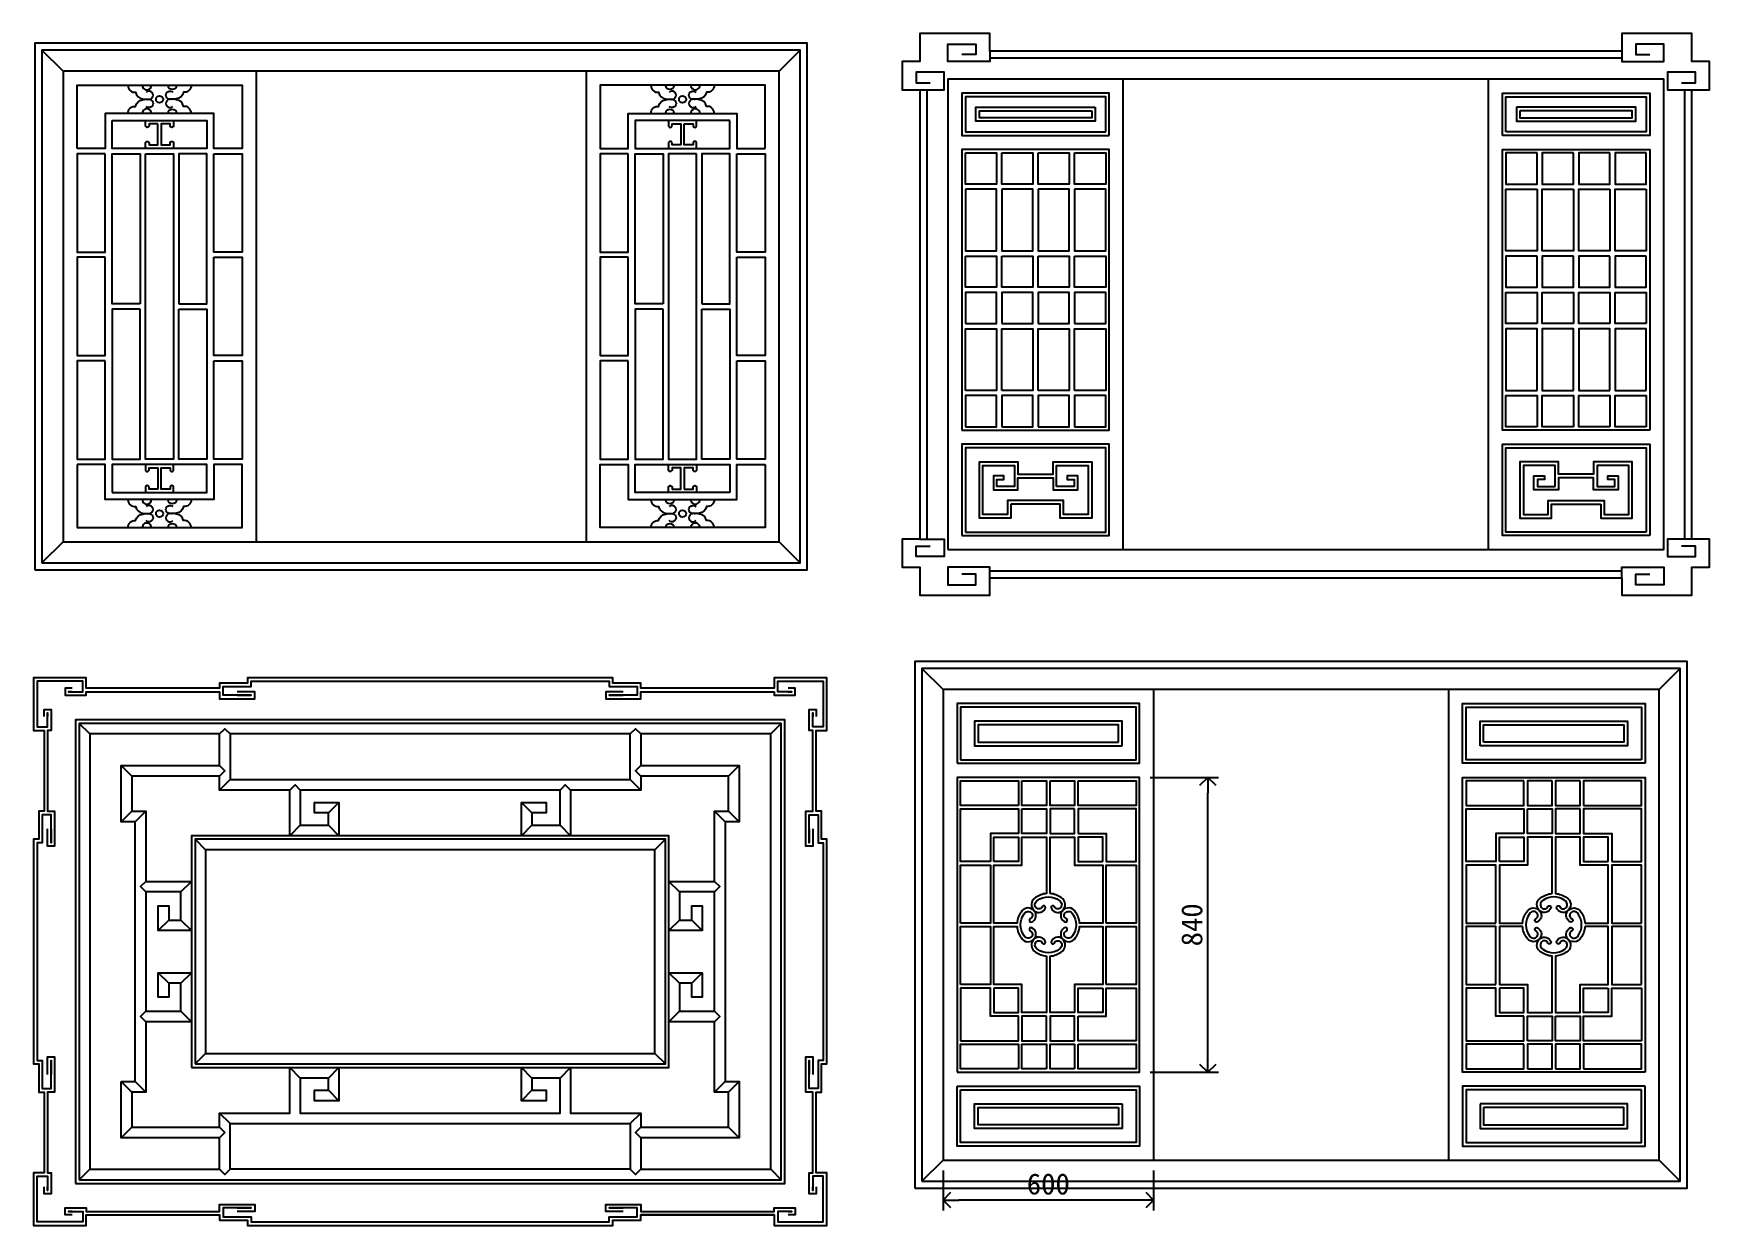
# Model space of a CAD drawing. Extents: x -66030 to 95157, y -13132 to 45879.
# Drawn here: x 787 to 5561, y 12990 to 16385 of the extents above; entities that cross this region are included whole.
import ezdxf

# ---------------------------------------------------------------- set-up
doc = ezdxf.new("R2010")
doc.units = 0
doc.header["$LTSCALE"] = 100
doc.header["$MEASUREMENT"] = 0
doc.header["$PDMODE"] = 2
doc.header["$PDSIZE"] = -3
doc.layers.get('0').update_dxf_attribs({"linetype": 'CONTINUOUS'})
doc.layers.get('Defpoints').update_dxf_attribs({"linetype": 'CONTINUOUS'})
for name, color, linetype in [('3', 11, 'CONTINUOUS'), ('4', 121, 'CONTINUOUS'), ('7', 105, 'CONTINUOUS')]:
    doc.layers.add(name, color=color, linetype=linetype)
doc.styles.add('HZ', font='simhei.ttf')
doc.dimstyles.new('TEXT', dxfattribs={"dimscale": 8, "dimtxt": 2, "dimasz": 1.5, "dimexe": 1, "dimexo": 1, "dimgap": 0.5, "dimtad": 1, "dimdec": 0, "dimzin": 0, "dimdsep": 46, "dimtxsty": 'HZ', "dimblk": 'DOT', "dimblk1": 'OPEN90', "dimblk2": 'OPEN90', "dimsah": 1, "dimcen": 0, "dimclrd": 256, "dimclre": 256, "dimclrt": 7, "dimadec": 0, "dimazin": 0, "dimtfac": 0.5, "dimtdec": 0, "dimtmove": 2, "dimatfit": 3, "dimldrblk": 'OPEN90', "dimfxl": 1, "dimtolj": 1, "dimtzin": 0, "dimarcsym": 0})

# ---------------------------------------------------------------- blocks, each defined once
blk = doc.blocks.new('窗-019')
at = {"layer": '3'}
for points in [[(200, 1550), (200, 1520), (80, 1520), (80, 1570), (160, 1570), (160, 1540), (120, 1540)], [(2000, 1530), (200, 1530)], [(2000, 1550), (2000, 1520), (2120, 1520), (2120, 1570), (2040, 1570), (2040, 1540), (2080, 1540)], [(0, 1440), (70, 1440), (70, 1490), (-10, 1490), (-10, 1460), (30, 1460)], [(2170, 1460), (2210, 1460), (2210, 1490), (2130, 1490), (2130, 1440), (2200, 1440)], [(20, 1440), (20, 160)], [(2180, 160), (2180, 1440)], [(0, 160), (70, 160), (70, 110), (-10, 110), (-10, 140), (30, 140)], [(2200, 160), (2130, 160), (2130, 110), (2210, 110), (2210, 140), (2170, 140)], [(199.83, 50), (199.83, 80), (80, 80), (80, 30), (160, 30), (160, 60), (120, 60)], [(200, 70), (2000, 70)], [(2000, 50), (2000, 80), (2120, 80), (2120, 30), (2040, 30), (2040, 60), (2080, 60)]]:
    blk.add_lwpolyline(points, dxfattribs=at)
for points in [[(530, 1320), (530, 1420), (130, 1420), (130, 1320)], [(500, 1390), (500, 1350), (160, 1350), (160, 1390)], [(1670, 1320), (1670, 1420), (2070, 1420), (2070, 1320)], [(1700, 1390), (1700, 1350), (2040, 1350), (2040, 1390)], [(490, 1380), (490, 1360), (170, 1360), (170, 1380)], [(1710, 1380), (1710, 1360), (2030, 1360), (2030, 1380)], [(130, 1260), (218.75, 1260), (218.75, 1171.25), (130, 1171.25)], [(233.75, 1260), (322.5, 1260), (322.5, 1171.25), (233.75, 1171.25)], [(337.5, 1260), (426.25, 1260), (426.25, 1171.25), (337.5, 1171.25)], [(441.25, 1260), (530, 1260), (530, 1171.25), (441.25, 1171.25)], [(1758.75, 1260), (1670, 1260), (1670, 1171.25), (1758.75, 1171.25)], [(1862.5, 1260), (1773.75, 1260), (1773.75, 1171.25), (1862.5, 1171.25)], [(1966.25, 1260), (1877.5, 1260), (1877.5, 1171.25), (1966.25, 1171.25)], [(2070, 1260), (1981.25, 1260), (1981.25, 1171.25), (2070, 1171.25)], [(130, 1156.25), (130, 981.25), (218.75, 981.25), (218.75, 1156.25)], [(233.75, 1156.25), (233.75, 981.25), (322.5, 981.25), (322.5, 1156.25)], [(337.5, 1156.25), (337.5, 981.25), (426.25, 981.25), (426.25, 1156.25)], [(441.25, 1156.25), (441.25, 981.25), (530, 981.25), (530, 1156.25)], [(1758.75, 1156.25), (1758.75, 981.25), (1670, 981.25), (1670, 1156.25)], [(1862.5, 1156.25), (1862.5, 981.25), (1773.75, 981.25), (1773.75, 1156.25)], [(1966.25, 1156.25), (1966.25, 981.25), (1877.5, 981.25), (1877.5, 1156.25)], [(2070, 1156.25), (2070, 981.25), (1981.25, 981.25), (1981.25, 1156.25)], [(130, 966.25), (218.75, 966.25), (218.75, 877.5), (130, 877.5)], [(233.75, 966.25), (322.5, 966.25), (322.5, 877.5), (233.75, 877.5)], [(337.5, 966.25), (426.25, 966.25), (426.25, 877.5), (337.5, 877.5)], [(441.25, 966.25), (530, 966.25), (530, 877.5), (441.25, 877.5)], [(1758.75, 966.25), (1670, 966.25), (1670, 877.5), (1758.75, 877.5)], [(1862.5, 966.25), (1773.75, 966.25), (1773.75, 877.5), (1862.5, 877.5)], [(1966.25, 966.25), (1877.5, 966.25), (1877.5, 877.5), (1966.25, 877.5)], [(2070, 966.25), (1981.25, 966.25), (1981.25, 877.5), (2070, 877.5)], [(130, 773.75), (218.75, 773.75), (218.75, 862.5), (130, 862.5)], [(233.75, 773.75), (322.5, 773.75), (322.5, 862.5), (233.75, 862.5)], [(337.5, 773.75), (426.25, 773.75), (426.25, 862.5), (337.5, 862.5)], [(441.25, 773.75), (530, 773.75), (530, 862.5), (441.25, 862.5)], [(1758.75, 773.75), (1670, 773.75), (1670, 862.5), (1758.75, 862.5)], [(1862.5, 773.75), (1773.75, 773.75), (1773.75, 862.5), (1862.5, 862.5)], [(1966.25, 773.75), (1877.5, 773.75), (1877.5, 862.5), (1966.25, 862.5)], [(2070, 773.75), (1981.25, 773.75), (1981.25, 862.5), (2070, 862.5)], [(130, 583.75), (130, 758.75), (218.75, 758.75), (218.75, 583.75)], [(233.75, 583.75), (233.75, 758.75), (322.5, 758.75), (322.5, 583.75)], [(337.5, 583.75), (337.5, 758.75), (426.25, 758.75), (426.25, 583.75)], [(441.25, 583.75), (441.25, 758.75), (530, 758.75), (530, 583.75)], [(1758.75, 583.75), (1758.75, 758.75), (1670, 758.75), (1670, 583.75)], [(1862.5, 583.75), (1862.5, 758.75), (1773.75, 758.75), (1773.75, 583.75)], [(1966.25, 583.75), (1966.25, 758.75), (1877.5, 758.75), (1877.5, 583.75)], [(2070, 583.75), (2070, 758.75), (1981.25, 758.75), (1981.25, 583.75)], [(130, 480), (218.75, 480), (218.75, 568.75), (130, 568.75)], [(233.75, 480), (322.5, 480), (322.5, 568.75), (233.75, 568.75)], [(337.5, 480), (426.25, 480), (426.25, 568.75), (337.5, 568.75)], [(441.25, 480), (530, 480), (530, 568.75), (441.25, 568.75)], [(1758.75, 480), (1670, 480), (1670, 568.75), (1758.75, 568.75)], [(1862.5, 480), (1773.75, 480), (1773.75, 568.75), (1862.5, 568.75)], [(1966.25, 480), (1877.5, 480), (1877.5, 568.75), (1966.25, 568.75)], [(2070, 480), (1981.25, 480), (1981.25, 568.75), (2070, 568.75)], [(130, 180), (530, 180), (530, 420), (130, 420)], [(2070, 180), (1670, 180), (1670, 420), (2070, 420)], [(260, 260), (260, 220), (170, 220), (170, 380), (280, 380), (280, 345), (380, 345), (380, 380), (490, 380), (490, 220), (400, 220), (400, 260)], [(390, 310), (390, 370), (480, 370), (480, 230), (410, 230), (410, 270), (250, 270), (250, 230), (180, 230), (180, 370), (270, 370), (270, 310), (220, 310), (220, 330), (240, 330), (240, 340), (210, 340), (210, 300), (280, 300), (280, 335), (380, 335), (380, 300), (450, 300), (450, 340), (420, 340), (420, 330), (440, 330), (440, 310)], [(1940, 260), (1940, 220), (2030, 220), (2030, 380), (1920, 380), (1920, 345), (1820, 345), (1820, 380), (1710, 380), (1710, 220), (1800, 220), (1800, 260)], [(1810, 310), (1810, 370), (1720, 370), (1720, 230), (1790, 230), (1790, 270), (1950, 270), (1950, 230), (2020, 230), (2020, 370), (1930, 370), (1930, 310), (1980, 310), (1980, 330), (1960, 330), (1960, 340), (1990, 340), (1990, 300), (1920, 300), (1920, 335), (1820, 335), (1820, 300), (1750, 300), (1750, 340), (1780, 340), (1780, 330), (1760, 330), (1760, 310)]]:
    blk.add_lwpolyline(points, close=True, dxfattribs=at)
at = {"layer": '4'}
for p, q in [((580, 130), (580, 1470)), ((1620, 130), (1620, 1470))]:
    blk.add_line(p, q, dxfattribs=at)
for points in [[(2000, 50), (2000, 0), (2200, 0), (2200, 80), (2250, 80), (2250, 160), (2200, 160), (2200, 1440), (2250, 1440), (2250, 1520), (2200, 1520), (2200, 1600), (2000, 1600), (2000, 1550), (200, 1550), (200, 1600), (0, 1600), (0, 1520), (-50, 1520), (-50, 1440), (0, 1440), (0, 160), (-50, 160), (-50, 80), (0, 80), (0, 0), (200, 0), (200, 50)], [(80, 130), (2120, 130), (2120, 1470), (80, 1470)]]:
    blk.add_lwpolyline(points, close=True, dxfattribs=at)
for points in [[(0, 1550), (0, 1550), (0, 1520)], [(0, 80), (0, 50)], [(2200, 50), (2200, 80)]]:
    blk.add_lwpolyline(points, dxfattribs=at)
at = {"layer": '7'}
for points in [[(540, 1310), (540, 1430), (120, 1430), (120, 1310)], [(1660, 1310), (1660, 1430), (2080, 1430), (2080, 1310)], [(120, 470), (540, 470), (540, 1270), (120, 1270)], [(2080, 470), (1660, 470), (1660, 1270), (2080, 1270)], [(120, 170), (540, 170), (540, 430), (120, 430)], [(2080, 170), (1660, 170), (1660, 430), (2080, 430)]]:
    blk.add_lwpolyline(points, close=True, dxfattribs=at)
blk = doc.blocks.new('窗-017')
at = {"layer": '3'}
for points in [[(20, 20), (2180, 20), (2180, 1480), (20, 1480)], [(130, 1220), (630, 1220), (630, 1370), (130, 1370)], [(2070, 1220), (1570, 1220), (1570, 1370), (2070, 1370)], [(590, 1260), (590, 1330), (170, 1330), (170, 1260)], [(580, 1270), (580, 1320), (180, 1320), (180, 1270)], [(1610, 1260), (1610, 1330), (2030, 1330), (2030, 1260)], [(1620, 1270), (1620, 1320), (2020, 1320), (2020, 1270)], [(295, 1090), (130, 1090), (130, 1160), (295, 1160)], [(305, 1160), (375, 1160), (375, 1090), (305, 1090)], [(385, 1160), (455, 1160), (455, 1090), (385, 1090)], [(465, 1160), (630, 1160), (630, 1090), (465, 1090)], [(1735, 1160), (1570, 1160), (1570, 1090), (1735, 1090)], [(1815, 1160), (1745, 1160), (1745, 1090), (1815, 1090)], [(1895, 1160), (1825, 1160), (1825, 1090), (1895, 1090)], [(1905, 1090), (2070, 1090), (2070, 1160), (1905, 1160)], [(215, 930), (130, 930), (130, 1080), (295, 1080), (295, 1010), (215, 1010)], [(305, 1080), (375, 1080), (375, 1010), (305, 1010)], [(455, 1080), (385, 1080), (385, 1010), (455, 1010)], [(465, 1010), (545, 1010), (545, 930), (630, 930), (630, 1080), (465, 1080)], [(1735, 1010), (1655, 1010), (1655, 930), (1570, 930), (1570, 1080), (1735, 1080)], [(1745, 1080), (1815, 1080), (1815, 1010), (1745, 1010)], [(1895, 1080), (1825, 1080), (1825, 1010), (1895, 1010)], [(1985, 930), (2070, 930), (2070, 1080), (1905, 1080), (1905, 1010), (1985, 1010)], [(225, 930), (225, 1000), (295, 1000), (295, 930)], [(535, 930), (535, 1000), (465, 1000), (465, 930)], [(1665, 930), (1665, 1000), (1735, 1000), (1735, 930)], [(1975, 930), (1975, 1000), (1905, 1000), (1905, 930)], [(130, 755), (130, 920), (215, 920), (215, 755)], [(545, 755), (545, 920), (630, 920), (630, 755)], [(1655, 755), (1655, 920), (1570, 920), (1570, 755)], [(2070, 755), (2070, 920), (1985, 920), (1985, 755)], [(130, 580), (130, 745), (215, 745), (215, 580)], [(545, 580), (545, 745), (630, 745), (630, 580)], [(1655, 580), (1655, 745), (1570, 745), (1570, 580)], [(2070, 580), (2070, 745), (1985, 745), (1985, 580)], [(130, 420), (295, 420), (295, 490), (215, 490), (215, 570), (130, 570)], [(225, 570), (225, 500), (295, 500), (295, 570)], [(465, 490), (545, 490), (545, 570), (630, 570), (630, 420), (465, 420)], [(535, 570), (535, 500), (465, 500), (465, 570)], [(1735, 490), (1655, 490), (1655, 570), (1570, 570), (1570, 420), (1735, 420)], [(1665, 570), (1665, 500), (1735, 500), (1735, 570)], [(1975, 570), (1975, 500), (1905, 500), (1905, 570)], [(2070, 420), (1905, 420), (1905, 490), (1985, 490), (1985, 570), (2070, 570)], [(375, 490), (305, 490), (305, 420), (375, 420)], [(455, 420), (455, 490), (385, 490), (385, 420)], [(1745, 420), (1745, 490), (1815, 490), (1815, 420)], [(1825, 490), (1895, 490), (1895, 420), (1825, 420)], [(295, 340), (130, 340), (130, 410), (295, 410)], [(375, 340), (305, 340), (305, 410), (375, 410)], [(455, 340), (385, 340), (385, 410), (455, 410)], [(465, 410), (630, 410), (630, 340), (465, 340)], [(1735, 410), (1570, 410), (1570, 340), (1735, 340)], [(1745, 340), (1815, 340), (1815, 410), (1745, 410)], [(1825, 340), (1895, 340), (1895, 410), (1825, 410)], [(1905, 340), (2070, 340), (2070, 410), (1905, 410)], [(130, 280), (630, 280), (630, 130), (130, 130)], [(590, 240), (590, 170), (170, 170), (170, 240)], [(2070, 280), (1570, 280), (1570, 130), (2070, 130)], [(1610, 240), (1610, 170), (2030, 170), (2030, 240)], [(580, 230), (580, 180), (180, 180), (180, 230)], [(1620, 230), (1620, 180), (2020, 180), (2020, 230)]]:
    blk.add_lwpolyline(points, close=True, dxfattribs=at)
for points in [[(385, 839.1), (385, 1000), (455, 1000), (455, 920), (535, 920), (535, 755), (469.1, 755, 0.135914), (457.6, 786.5), (457.6, 786.5, 0.538957), (419.3, 789.1, 0.507443), (428.5, 757.9, 0.794007), (431.9, 767.3, -0.507443), (427.2, 783, -0.551728), (449.2, 781.2, -0.32597), (449.2, 718.9, -0.551728), (427.2, 717.1, -0.507443), (431.9, 732.8, 0.794007), (428.5, 742.2, 0.506853), (419.3, 711, 0.539484), (457.6, 713.6, 0.135582), (469.1, 745), (535, 745), (535, 580), (455, 580), (455, 500), (385, 500), (385, 660.9, 0.135914), (416.5, 672.4), (416.5, 672.4, 0.538957), (419.1, 710.7, 0.507443), (387.9, 701.5, 0.794007), (397.3, 698.1, -0.507443), (413, 702.8, -0.551728), (411.2, 680.8, -0.32597), (348.9, 680.8, -0.551728), (347.1, 702.8, -0.507443), (362.8, 698.1, 0.794007), (372.2, 701.5, 0.506853), (341, 710.7, 0.539484), (343.6, 672.4, 0.135582), (375, 660.9), (375, 500), (305, 500), (305, 580), (225, 580), (225, 745), (290.9, 745, 0.135914), (302.4, 713.5), (302.4, 713.5, 0.538957), (340.7, 710.9, 0.507443), (331.5, 742.1, 0.794007), (328.1, 732.7, -0.507443), (332.8, 717, -0.551728), (310.8, 718.8, -0.32597), (310.8, 781.1, -0.551728), (332.8, 782.9, -0.507443), (328.1, 767.2, 0.794007), (331.5, 757.8, 0.506853), (340.7, 789, 0.539484), (302.4, 786.4, 0.135582), (290.9, 755), (225, 755), (225, 920), (305, 920), (305, 1000), (375, 1000), (375, 839.1, 0.135914), (343.5, 827.6), (343.5, 827.6, 0.538957), (340.9, 789.3, 0.507443), (372.1, 798.5, 0.794007), (362.7, 801.9, -0.507443), (347, 797.2, -0.551728), (348.8, 819.2, -0.32597), (411.1, 819.2, -0.551728), (412.9, 797.2, -0.507443), (397.2, 801.9, 0.794007), (387.8, 798.5, 0.506853), (419, 789.3, 0.539484), (416.4, 827.6, 0.135582)], [(1815, 839.1), (1815, 1000), (1745, 1000), (1745, 920), (1665, 920), (1665, 755), (1730.9, 755, -0.135914), (1742.4, 786.5), (1742.4, 786.5, -0.538957), (1780.7, 789.1, -0.507443), (1771.5, 757.9, -0.794007), (1768.1, 767.3, 0.507443), (1772.8, 783, 0.551728), (1750.8, 781.2, 0.32597), (1750.8, 718.9, 0.551728), (1772.8, 717.1, 0.507443), (1768.1, 732.8, -0.794007), (1771.5, 742.2, -0.506853), (1780.7, 711, -0.539484), (1742.4, 713.6, -0.135582), (1730.9, 745), (1665, 745), (1665, 580), (1745, 580), (1745, 500), (1815, 500), (1815, 660.9, -0.135914), (1783.5, 672.4), (1783.5, 672.4, -0.538957), (1780.9, 710.7, -0.507443), (1812.1, 701.5, -0.794007), (1802.7, 698.1, 0.507443), (1787, 702.8, 0.551728), (1788.8, 680.8, 0.32597), (1851.1, 680.8, 0.551728), (1852.9, 702.8, 0.507443), (1837.2, 698.1, -0.794007), (1827.8, 701.5, -0.506853), (1859, 710.7, -0.539484), (1856.4, 672.4, -0.135582), (1825, 660.9), (1825, 500), (1895, 500), (1895, 580), (1975, 580), (1975, 745), (1909.1, 745, -0.135914), (1897.6, 713.5), (1897.6, 713.5, -0.538957), (1859.3, 710.9, -0.507443), (1868.5, 742.1, -0.794007), (1871.9, 732.7, 0.507443), (1867.2, 717, 0.551728), (1889.2, 718.8, 0.32597), (1889.2, 781.1, 0.551728), (1867.2, 782.9, 0.507443), (1871.9, 767.2, -0.794007), (1868.5, 757.8, -0.506853), (1859.3, 789, -0.539484), (1897.6, 786.4, -0.135582), (1909.1, 755), (1975, 755), (1975, 920), (1895, 920), (1895, 1000), (1825, 1000), (1825, 839.1, -0.135914), (1856.5, 827.6), (1856.5, 827.6, -0.538957), (1859.1, 789.3, -0.507443), (1827.9, 798.5, -0.794007), (1837.3, 801.9, 0.507443), (1853, 797.2, 0.551728), (1851.2, 819.2, 0.32597), (1788.9, 819.2, 0.551728), (1787.1, 797.2, 0.507443), (1802.8, 801.9, -0.794007), (1812.2, 798.5, -0.506853), (1781, 789.3, -0.539484), (1783.6, 827.6, -0.135582)]]:
    blk.add_lwpolyline(points, format="xyb", close=True, dxfattribs=at)
at = {"layer": '4'}
for p, q in [((680, 1420), (680, 80)), ((1520, 1420), (1520, 80))]:
    blk.add_line(p, q, dxfattribs=at)
for points in [[(0, 0), (2200, 0), (2200, 1500), (0, 1500)], [(80, 80), (2120, 80), (2120, 1420), (80, 1420)], [(120, 1210), (640, 1210), (640, 1380), (120, 1380)], [(2080, 1210), (1560, 1210), (1560, 1380), (2080, 1380)], [(120, 330), (640, 330), (640, 1170), (120, 1170)], [(2080, 330), (1560, 330), (1560, 1170), (2080, 1170)], [(120, 290), (640, 290), (640, 120), (120, 120)], [(2080, 290), (1560, 290), (1560, 120), (2080, 120)]]:
    blk.add_lwpolyline(points, close=True, dxfattribs=at)
at = {"layer": '7'}
for p, q in [((80, 1420), (20, 1480)), ((2120, 1420), (2180, 1480)), ((80, 80), (20, 20)), ((2120, 80), (2180, 20))]:
    blk.add_line(p, q, dxfattribs=at)
blk = doc.blocks.new('窗-014')
at = {"layer": '3'}
for p, q in [((160, 1400), (130, 1430)), ((2100, 1400), (2130, 1430)), ((250, 1310), (280, 1280)), ((2010, 1310), (1980, 1280)), ((560, 1270), (530, 1240)), ((1700, 1270), (1730, 1240)), ((840, 1175), (870, 1205)), ((1420, 1175), (1390, 1205)), ((280, 1180), (250, 1150)), ((320, 1180), (290, 1150)), ((1940, 1180), (1970, 1150)), ((1980, 1180), (2010, 1150)), ((460, 1100), (490, 1070)), ((760, 1140), (730, 1110)), ((840, 1140), (870, 1110)), ((1420, 1140), (1390, 1110)), ((1500, 1140), (1530, 1110)), ((1800, 1100), (1770, 1070)), ((420, 950), (450, 980)), ((1840, 950), (1810, 980)), ((385, 870), (355, 840)), ((420, 870), (450, 840)), ((1840, 870), (1810, 840)), ((1875, 870), (1905, 840)), ((385, 690), (355, 720)), ((420, 690), (450, 720)), ((1840, 690), (1810, 720)), ((1875, 690), (1905, 720)), ((420, 610), (450, 580)), ((1840, 610), (1810, 580)), ((490, 490), (460, 460)), ((1770, 490), (1800, 460)), ((760, 420), (730, 450)), ((840, 420), (870, 450)), ((1420, 420), (1390, 450)), ((1500, 420), (1530, 450)), ((280, 380), (250, 410)), ((320, 380), (290, 410)), ((840, 385), (870, 355)), ((1420, 385), (1390, 355)), ((1940, 380), (1970, 410)), ((1980, 380), (2010, 410)), ((560, 290), (530, 320)), ((1700, 290), (1730, 320)), ((280, 280), (250, 250)), ((1980, 280), (2010, 250)), ((160, 160), (130, 130)), ((2100, 160), (2130, 130))]:
    blk.add_line(p, q, dxfattribs=at)
for points in [[(110, 1520), (100, 1520), (100, 1520), (140, 1520), (140, 1550), (10, 1550), (10, 1420), (40, 1420), (40, 1460), (40, 1460), (40, 1450)], [(110, 1530), (90, 1530), (90, 1510), (150, 1510), (150, 1520), (530, 1520), (530, 1500), (630, 1500), (630, 1520), (580, 1520)], [(580, 1510), (620, 1510), (620, 1510), (540, 1510), (540, 1535), (620, 1535), (620, 1550), (1640, 1550), (1640, 1535), (1720, 1535), (1720, 1510), (1640, 1510), (1640, 1510), (1680, 1510)], [(1680, 1520), (1630, 1520), (1630, 1500), (1730, 1500), (1730, 1520), (2110, 1520), (2110, 1510), (2170, 1510), (2170, 1530), (2150, 1530)], [(2150, 1520), (2160, 1520), (2160, 1520), (2120, 1520), (2120, 1550), (2250, 1550), (2250, 1420), (2220, 1420), (2220, 1460), (2220, 1460), (2220, 1450)], [(30, 1450), (30, 1470), (50, 1470), (50, 1410), (40, 1410), (40, 1180), (60, 1180), (60, 1080), (40, 1080), (40, 1130)], [(2220, 1130), (2220, 1080), (2200, 1080), (2200, 1180), (2220, 1180), (2220, 1410), (2210, 1410), (2210, 1470), (2230, 1470), (2230, 1450)], [(530, 1400), (545, 1415), (560, 1400)], [(1730, 1400), (1715, 1415), (1700, 1400)], [(530, 1310), (545, 1295), (530, 1280)], [(1730, 1310), (1715, 1295), (1730, 1280)], [(730, 1240), (745, 1255), (760, 1240)], [(1530, 1240), (1515, 1255), (1500, 1240)], [(50, 1130), (50, 1090), (50, 1090), (50, 1170), (25, 1170), (25, 1090), (10, 1090), (10, 470), (25, 470), (25, 390), (50, 390), (50, 470), (50, 470), (50, 430)], [(2210, 1130), (2210, 1090), (2210, 1090), (2210, 1170), (2235, 1170), (2235, 1090), (2250, 1090), (2250, 470), (2235, 470), (2235, 390), (2210, 390), (2210, 470), (2210, 470), (2210, 430)], [(320, 980), (305, 965), (320, 950)], [(1940, 980), (1955, 965), (1940, 950)], [(320, 610), (305, 595), (320, 580)], [(1940, 610), (1955, 595), (1940, 580)], [(40, 430), (40, 480), (60, 480), (60, 380), (40, 380), (40, 150), (50, 150), (50, 90), (30, 90), (30, 110)], [(2230, 110), (2230, 90), (2210, 90), (2210, 150), (2220, 150), (2220, 380), (2200, 380), (2200, 480), (2220, 480), (2220, 430)], [(530, 250), (545, 265), (530, 280)], [(1730, 250), (1715, 265), (1730, 280)], [(530, 160), (545, 145), (560, 160)], [(1730, 160), (1715, 145), (1700, 160)], [(110, 40), (100, 40), (100, 40), (140, 40), (140, 10), (10, 10), (10, 140), (40, 140), (40, 100), (40, 100), (40, 110)], [(2150, 40), (2160, 40), (2160, 40), (2120, 40), (2120, 10), (2250, 10), (2250, 140), (2220, 140), (2220, 100), (2220, 100), (2220, 110)], [(110, 30), (90, 30), (90, 50), (150, 50), (150, 40), (530, 40), (530, 60), (630, 60), (630, 40), (580, 40)], [(580, 50), (620, 50), (620, 50), (540, 50), (540, 25), (620, 25), (620, 10), (1640, 10), (1640, 25), (1720, 25), (1720, 50), (1640, 50), (1640, 50), (1680, 50)], [(1680, 40), (1630, 40), (1630, 60), (1730, 60), (1730, 40), (2110, 40), (2110, 50), (2170, 50), (2170, 30), (2150, 30)]]:
    blk.add_lwpolyline(points, dxfattribs=at)
for points in [[(120, 120), (2140, 120), (2140, 1440), (120, 1440)], [(250, 410), (290, 410), (290, 1150), (250, 1150), (250, 1310), (530, 1310), (530, 1400), (160, 1400), (160, 160), (530, 160), (530, 250), (250, 250)], [(1700, 1400), (560, 1400), (560, 1270), (1700, 1270)], [(1730, 250), (1730, 160), (2100, 160), (2100, 1400), (1730, 1400), (1730, 1310), (2010, 1310), (2010, 1150), (1970, 1150), (1970, 410), (2010, 410), (2010, 250)], [(280, 280), (530, 280), (530, 320), (730, 320), (730, 450), (870, 450), (870, 355), (800, 355), (800, 385), (840, 385), (840, 420), (760, 420), (760, 320), (1500, 320), (1500, 420), (1420, 420), (1420, 385), (1460, 385), (1460, 355), (1390, 355), (1390, 450), (1530, 450), (1530, 320), (1730, 320), (1730, 280), (1980, 280), (1980, 380), (1940, 380), (1940, 580), (1810, 580), (1810, 720), (1905, 720), (1905, 650), (1875, 650), (1875, 690), (1840, 690), (1840, 610), (1940, 610), (1940, 950), (1840, 950), (1840, 870), (1875, 870), (1875, 910), (1905, 910), (1905, 840), (1810, 840), (1810, 980), (1940, 980), (1940, 1180), (1980, 1180), (1980, 1280), (1730, 1280), (1730, 1240), (1530, 1240), (1530, 1110), (1390, 1110), (1390, 1205), (1460, 1205), (1460, 1175), (1420, 1175), (1420, 1140), (1500, 1140), (1500, 1240), (760, 1240), (760, 1140), (840, 1140), (840, 1175), (800, 1175), (800, 1205), (870, 1205), (870, 1110), (730, 1110), (730, 1240), (530, 1240), (530, 1280), (280, 1280), (280, 1180), (320, 1180), (320, 980), (450, 980), (450, 840), (355, 840), (355, 910), (385, 910), (385, 870), (420, 870), (420, 950), (320, 950), (320, 610), (420, 610), (420, 690), (385, 690), (385, 650), (355, 650), (355, 720), (450, 720), (450, 580), (320, 580), (320, 380), (280, 380)], [(450, 450), (1810, 450), (1810, 1110), (450, 1110)], [(460, 460), (1800, 460), (1800, 1100), (460, 1100)], [(1700, 160), (560, 160), (560, 290), (1700, 290)]]:
    blk.add_lwpolyline(points, close=True, dxfattribs=at)
at = {"layer": '4'}
blk.add_lwpolyline([(2110, 30), (1730, 30), (2110, 30), (2110, 0), (2260, 0), (2260, 150), (2230, 150), (2230, 380), (2245, 380), (2245, 460), (2260, 460), (2260, 1100), (2245, 1100), (2245, 1180), (2230, 1180), (2230, 1410), (2260, 1410), (2260, 1560), (2110, 1560), (2110, 1530), (1730, 1530), (1730, 1545), (1650, 1545), (1650, 1560), (610, 1560), (610, 1545), (530, 1545), (530, 1530), (150, 1530), (150, 1560), (0, 1560), (0, 1410), (30, 1410), (30, 1180), (15, 1180), (15, 1100), (0, 1100), (0, 460), (15, 460), (15, 380), (30, 380), (30, 150), (0, 150), (0, 0), (150, 0), (150, 30), (530, 30), (530, 15), (610, 15), (610, 0), (1650, 0), (1650, 15), (1730, 15), (1730, 30)], dxfattribs=at)
blk.add_lwpolyline([(130, 130), (2130, 130), (2130, 1430), (130, 1430)], close=True, dxfattribs=at)
at = {"layer": '7'}
blk.add_lwpolyline([(490, 490), (1770, 490), (1770, 1070), (490, 1070)], close=True, dxfattribs=at)
blk = doc.blocks.new('_OPEN90')
at = {"color": 0, "linetype": 'ByBlock'}
for p, q in [((0, 0), (-1, 0)), ((-0.5, 0.5), (0, 0)), ((0, 0), (-0.5, -0.5))]:
    blk.add_line(p, q, dxfattribs=at)
blk = doc.blocks.new('*D111')
at = {"layer": '3', "lineweight": -2, "transparency": 16777216}
for p, q in [((3377.7, 13146.7), (3377.7, 13032.8)), ((3977.7, 13146.7), (3977.7, 13032.8)), ((3932.7, 13062.8), (3422.7, 13062.8))]:
    blk.add_line(p, q, dxfattribs=at)
at = {"layer": 'Defpoints', "color": 0, "transparency": 16777216}
for p in [(3377.7, 13176.7), (3977.7, 13176.7), (3377.7, 13062.8)]:
    blk.add_point(p, dxfattribs=at)
at = {"layer": '3', "lineweight": -2, "transparency": 16777216, "xscale": 45, "yscale": 45, "zscale": 45, "rotation": 180}
blk.add_blockref('_OPEN90', (3377.7, 13062.8), dxfattribs=at)
at = {"layer": '3', "lineweight": -2, "transparency": 16777216, "xscale": 45, "yscale": 45, "zscale": 45}
blk.add_blockref('_OPEN90', (3977.7, 13062.8), dxfattribs=at)
at = {"layer": '3', "color": 7, "transparency": 16777216, "insert": (3677.7, 13108.2), "char_height": 60, "attachment_point": 5, "style": 'HZ'}
blk.add_mtext('\\A1;600', dxfattribs=at)
blk = doc.blocks.new('*D112')
at = {"layer": '3', "lineweight": -2, "transparency": 16777216}
for p, q in [((3967.7, 14266.7), (4162.2, 14266.7)), ((4132.2, 13471.7), (4132.2, 14221.7)), ((3967.7, 13426.7), (4162.2, 13426.7))]:
    blk.add_line(p, q, dxfattribs=at)
at = {"layer": 'Defpoints', "color": 0, "transparency": 16777216}
for p in [(3937.7, 14266.7), (4132.2, 14266.7), (3937.7, 13426.7)]:
    blk.add_point(p, dxfattribs=at)
at = {"layer": '3', "lineweight": -2, "transparency": 16777216, "xscale": 45, "yscale": 45, "zscale": 45}
for p, rotation in [((4132.2, 14266.7), 90), ((4132.2, 13426.7), 270)]:
    blk.add_blockref('_OPEN90', p, dxfattribs=dict(at, rotation=rotation))
at = {"layer": '3', "color": 7, "transparency": 16777216, "insert": (4086.9, 13846.7), "char_height": 60, "attachment_point": 5, "rotation": 90, "style": 'HZ'}
blk.add_mtext('\\A1;840', dxfattribs=at)

msp = doc.modelspace()

# ---------------------------------------------------------------- linework, layer by layer
at = {"layer": '3'}
for p, q in [((1090.7, 15615.4), (1010.7, 15615.4)), ((1200.7, 15615.4), (1280.7, 15615.4)), ((2580.7, 15615.4), (2500.7, 15615.4)), ((2690.7, 15615.4), (2770.7, 15615.4)), ((1090.7, 15600.4), (1010.7, 15600.4)), ((1200.7, 15600.4), (1280.7, 15600.4)), ((2580.7, 15600.4), (2500.7, 15600.4)), ((2690.7, 15600.4), (2770.7, 15600.4))]:
    msp.add_line(p, q, dxfattribs=at)
for points in [[(810.7, 14877.9), (2970.7, 14877.9), (2970.7, 16337.9), (810.7, 16337.9)], [(910.7, 16057.9), (910.7, 16237.9), (1380.7, 16237.9), (1380.7, 16057.9), (1300.7, 16057.9), (1300.7, 16157.9), (990.7, 16157.9), (990.7, 16057.9)], [(2870.7, 16057.9), (2870.7, 16237.9), (2400.7, 16237.9), (2400.7, 16057.9), (2480.7, 16057.9), (2480.7, 16157.9), (2790.7, 16157.9), (2790.7, 16057.9)], [(1010.7, 16137.9), (1280.7, 16137.9), (1280.7, 16057.9), (1010.7, 16057.9)], [(2770.7, 16137.9), (2500.7, 16137.9), (2500.7, 16057.9), (2770.7, 16057.9)], [(990.7, 16042.9), (910.7, 16042.9), (910.7, 15762.9), (990.7, 15762.9)], [(1090.7, 15615.4), (1010.7, 15615.4), (1010.7, 16042.9), (1090.7, 16042.9)], [(1105.7, 16042.9), (1185.7, 16042.9), (1185.7, 15172.9), (1105.7, 15172.9)], [(1200.7, 15615.4), (1280.7, 15615.4), (1280.7, 16042.9), (1200.7, 16042.9)], [(1300.7, 16042.9), (1380.7, 16042.9), (1380.7, 15762.9), (1300.7, 15762.9)], [(2480.7, 16042.9), (2400.7, 16042.9), (2400.7, 15762.9), (2480.7, 15762.9)], [(2580.7, 15615.4), (2500.7, 15615.4), (2500.7, 16042.9), (2580.7, 16042.9)], [(2675.7, 16042.9), (2595.7, 16042.9), (2595.7, 15172.9), (2675.7, 15172.9)], [(2690.7, 15615.4), (2770.7, 15615.4), (2770.7, 16042.9), (2690.7, 16042.9)], [(2790.7, 16042.9), (2870.7, 16042.9), (2870.7, 15762.9), (2790.7, 15762.9)], [(990.7, 15747.9), (910.7, 15747.9), (910.7, 15467.9), (990.7, 15467.9)], [(1300.7, 15747.9), (1380.7, 15747.9), (1380.7, 15467.9), (1300.7, 15467.9)], [(2480.7, 15747.9), (2400.7, 15747.9), (2400.7, 15467.9), (2480.7, 15467.9)], [(2790.7, 15747.9), (2870.7, 15747.9), (2870.7, 15467.9), (2790.7, 15467.9)], [(1090.7, 15600.4), (1010.7, 15600.4), (1010.7, 15172.9), (1090.7, 15172.9)], [(1200.7, 15600.4), (1280.7, 15600.4), (1280.7, 15172.9), (1200.7, 15172.9)], [(2580.7, 15600.4), (2500.7, 15600.4), (2500.7, 15172.9), (2580.7, 15172.9)], [(2690.7, 15600.4), (2770.7, 15600.4), (2770.7, 15172.9), (2690.7, 15172.9)], [(990.7, 15452.9), (910.7, 15452.9), (910.7, 15172.9), (990.7, 15172.9)], [(1300.7, 15452.9), (1380.7, 15452.9), (1380.7, 15172.9), (1300.7, 15172.9)], [(2480.7, 15452.9), (2400.7, 15452.9), (2400.7, 15172.9), (2480.7, 15172.9)], [(2790.7, 15452.9), (2870.7, 15452.9), (2870.7, 15172.9), (2790.7, 15172.9)], [(910.7, 15157.9), (910.7, 14977.9), (1380.7, 14977.9), (1380.7, 15157.9), (1300.7, 15157.9), (1300.7, 15057.9), (990.7, 15057.9), (990.7, 15157.9)], [(1010.7, 15077.9), (1280.7, 15077.9), (1280.7, 15157.9), (1010.7, 15157.9)], [(2870.7, 15157.9), (2870.7, 14977.9), (2400.7, 14977.9), (2400.7, 15157.9), (2480.7, 15157.9), (2480.7, 15057.9), (2790.7, 15057.9), (2790.7, 15157.9)], [(2770.7, 15077.9), (2500.7, 15077.9), (2500.7, 15157.9), (2770.7, 15157.9)]]:
    msp.add_lwpolyline(points, close=True, dxfattribs=at)
for points in [[(1140.7, 16127.9), (1115.7, 16127.9), (1115.7, 16122.9, -0.414214), (1110.7, 16117.9, -0.414214), (1105.7, 16122.9), (1105.7, 16132.9, -0.414214), (1110.7, 16137.9), (1180.7, 16137.9, -0.414214), (1185.7, 16132.9), (1185.7, 16122.9, -0.414214), (1180.7, 16117.9, -0.414214), (1175.7, 16122.9), (1175.7, 16127.9), (1150.7, 16127.9), (1150.7, 16067.9), (1175.7, 16067.9), (1175.7, 16072.9, -0.414214), (1180.7, 16077.9, -0.414214), (1185.7, 16072.9), (1185.7, 16062.9, -0.414214), (1180.7, 16057.9), (1110.7, 16057.9, -0.414214), (1105.7, 16062.9), (1105.7, 16072.9, -0.414214), (1110.7, 16077.9, -0.414214), (1115.7, 16072.9), (1115.7, 16067.9), (1140.7, 16067.9)], [(2640.7, 16127.9), (2665.7, 16127.9), (2665.7, 16122.9, 0.414214), (2670.7, 16117.9, 0.414214), (2675.7, 16122.9), (2675.7, 16132.9, 0.414214), (2670.7, 16137.9), (2600.7, 16137.9, 0.414214), (2595.7, 16132.9), (2595.7, 16122.9, 0.414214), (2600.7, 16117.9, 0.414214), (2605.7, 16122.9), (2605.7, 16127.9), (2630.7, 16127.9), (2630.7, 16067.9), (2605.7, 16067.9), (2605.7, 16072.9, 0.414214), (2600.7, 16077.9, 0.414214), (2595.7, 16072.9), (2595.7, 16062.9, 0.414214), (2600.7, 16057.9), (2670.7, 16057.9, 0.414214), (2675.7, 16062.9), (2675.7, 16072.9, 0.414214), (2670.7, 16077.9, 0.414214), (2665.7, 16072.9), (2665.7, 16067.9), (2640.7, 16067.9)], [(1140.7, 15087.9), (1115.7, 15087.9), (1115.7, 15092.9, 0.414214), (1110.7, 15097.9, 0.414214), (1105.7, 15092.9), (1105.7, 15082.9, 0.414214), (1110.7, 15077.9), (1180.7, 15077.9, 0.414214), (1185.7, 15082.9), (1185.7, 15092.9, 0.414214), (1180.7, 15097.9, 0.414214), (1175.7, 15092.9), (1175.7, 15087.9), (1150.7, 15087.9), (1150.7, 15147.9), (1175.7, 15147.9), (1175.7, 15142.9, 0.414214), (1180.7, 15137.9, 0.414214), (1185.7, 15142.9), (1185.7, 15152.9, 0.414214), (1180.7, 15157.9), (1110.7, 15157.9, 0.414214), (1105.7, 15152.9), (1105.7, 15142.9, 0.414214), (1110.7, 15137.9, 0.414214), (1115.7, 15142.9), (1115.7, 15147.9), (1140.7, 15147.9)], [(2640.7, 15087.9), (2665.7, 15087.9), (2665.7, 15092.9, -0.414214), (2670.7, 15097.9, -0.414214), (2675.7, 15092.9), (2675.7, 15082.9, -0.414214), (2670.7, 15077.9), (2600.7, 15077.9, -0.414214), (2595.7, 15082.9), (2595.7, 15092.9, -0.414214), (2600.7, 15097.9, -0.414214), (2605.7, 15092.9), (2605.7, 15087.9), (2630.7, 15087.9), (2630.7, 15147.9), (2605.7, 15147.9), (2605.7, 15142.9, -0.414214), (2600.7, 15137.9, -0.414214), (2595.7, 15142.9), (2595.7, 15152.9, -0.414214), (2600.7, 15157.9), (2670.7, 15157.9, -0.414214), (2675.7, 15152.9), (2675.7, 15142.9, -0.414214), (2670.7, 15137.9, -0.414214), (2665.7, 15142.9), (2665.7, 15147.9), (2640.7, 15147.9)]]:
    msp.add_lwpolyline(points, format="xyb", close=True, dxfattribs=at)
for points in [[(1380.7, 15172.9), (1300.7, 15172.9)], [(2400.7, 15172.9), (2480.7, 15172.9)]]:
    msp.add_lwpolyline(points, dxfattribs=at)
for centre in [(1145.7, 16197.9), (2635.7, 16197.9), (1145.7, 15017.9), (2635.7, 15017.9)]:
    msp.add_circle(centre, 10, dxfattribs=at)
for centre, radius, start, end in [((1109.4, 16237.9), 13.1, 179.5877, 0.4123), ((1182.1, 16240.1), 13.3, 189.5345, 350.4655), ((2599.4, 16240.1), 13.3, 189.5345, 350.4655), ((2672.1, 16237.9), 13.1, 179.5877, 0.4123), ((1109.4, 16158), 13.1, 359.5877, 180.4123), ((1182.1, 16155.7), 13.3, 9.5345, 170.4655), ((2599.4, 16155.7), 13.3, 9.5345, 170.4655), ((2672.1, 16158), 13.1, 359.5877, 180.4123), ((1109.4, 15057.9), 13.1, 179.5877, 0.4123), ((1182.1, 15060.2), 13.3, 189.5345, 350.4655), ((2599.4, 15060.2), 13.3, 189.5345, 350.4655), ((2672.1, 15057.9), 13.1, 179.5877, 0.4123), ((1109.4, 14978), 13.1, 359.5877, 180.4123), ((1182.1, 14975.7), 13.3, 9.5345, 170.4655), ((2599.4, 14975.7), 13.3, 9.5345, 170.4655), ((2672.1, 14978), 13.1, 359.5877, 180.4123)]:
    msp.add_arc(centre, radius, start, end, dxfattribs=at)
at = {"layer": '4'}
for p, q in [((1420.7, 16277.9), (1420.7, 14937.9)), ((2360.7, 16277.9), (2360.7, 14937.9))]:
    msp.add_line(p, q, dxfattribs=at)
for points in [[(790.7, 14857.9), (2990.7, 14857.9), (2990.7, 16357.9), (790.7, 16357.9)], [(870.7, 14937.9), (2910.7, 14937.9), (2910.7, 16277.9), (870.7, 16277.9)]]:
    msp.add_lwpolyline(points, close=True, dxfattribs=at)
at = {"layer": '7'}
for p, q in [((870.7, 16277.9), (810.7, 16337.9)), ((2910.7, 16277.9), (2970.7, 16337.9)), ((870.7, 14937.9), (810.7, 14877.9)), ((2910.7, 14937.9), (2970.7, 14877.9))]:
    msp.add_line(p, q, dxfattribs=at)
for points in [[(1055.7, 16237.9, 0.457663), (1077.5, 16217.9, 0.314046), (1097.4, 16199.1, 0.067891), (1114.7, 16197.9, 1.573153), (1107.5, 16217.9)], [(1235.7, 16237.9, -0.457663), (1213.9, 16217.9, -0.314046), (1194, 16199.1, -0.067891), (1176.8, 16197.9, -1.573153), (1184, 16217.9)], [(2545.7, 16237.9, 0.457663), (2567.5, 16217.9, 0.314046), (2587.4, 16199.1, 0.067891), (2604.7, 16197.9, 1.573153), (2597.5, 16217.9)], [(2725.7, 16237.9, -0.457663), (2703.9, 16217.9, -0.314046), (2684, 16199.1, -0.067891), (2666.8, 16197.9, -1.573153), (2674, 16217.9)], [(1055.7, 16157.9, -0.457663), (1077.5, 16177.9, -0.314046), (1097.4, 16196.8, -0.067891), (1114.7, 16197.9, -1.573153), (1107.5, 16177.9)], [(1235.7, 16157.9, 0.457663), (1213.9, 16177.9, 0.314046), (1194, 16196.8, 0.067891), (1176.8, 16197.9, 1.573153), (1184, 16177.9)], [(2545.7, 16157.9, -0.457663), (2567.5, 16177.9, -0.314046), (2587.4, 16196.8, -0.067891), (2604.7, 16197.9, -1.573153), (2597.5, 16177.9)], [(2725.7, 16157.9, 0.457663), (2703.9, 16177.9, 0.314046), (2684, 16196.8, 0.067891), (2666.8, 16197.9, 1.573153), (2674, 16177.9)], [(1055.7, 15057.9, 0.457663), (1077.5, 15037.9, 0.314046), (1097.4, 15019.1, 0.067891), (1114.7, 15017.9, 1.573153), (1107.5, 15037.9)], [(1235.7, 15057.9, -0.457663), (1213.9, 15037.9, -0.314046), (1194, 15019.1, -0.067891), (1176.8, 15017.9, -1.573153), (1184, 15037.9)], [(2545.7, 15057.9, 0.457663), (2567.5, 15037.9, 0.314046), (2587.4, 15019.1, 0.067891), (2604.7, 15017.9, 1.573153), (2597.5, 15037.9)], [(2725.7, 15057.9, -0.457663), (2703.9, 15037.9, -0.314046), (2684, 15019.1, -0.067891), (2666.8, 15017.9, -1.573153), (2674, 15037.9)], [(1055.7, 14977.9, -0.457663), (1077.5, 14997.9, -0.314046), (1097.4, 15016.8, -0.067891), (1114.7, 15017.9, -1.573153), (1107.5, 14997.9)], [(1235.7, 14977.9, 0.457663), (1213.9, 14997.9, 0.314046), (1194, 15016.8, 0.067891), (1176.8, 15017.9, 1.573153), (1184, 14997.9)], [(2545.7, 14977.9, -0.457663), (2567.5, 14997.9, -0.314046), (2587.4, 15016.8, -0.067891), (2604.7, 15017.9, -1.573153), (2597.5, 14997.9)], [(2725.7, 14977.9, 0.457663), (2703.9, 14997.9, 0.314046), (2684, 15016.8, 0.067891), (2666.8, 15017.9, 1.573153), (2674, 14997.9)]]:
    msp.add_lwpolyline(points, format="xyb", dxfattribs=at)

# ---------------------------------------------------------------- block references
at = {"layer": '3'}
for name, p in [('窗-019', (3311.3, 14785.3)), ('窗-017', (3297.7, 13096.7)), ('窗-014', (786.7, 12990.4))]:
    msp.add_blockref(name, p, dxfattribs=at)

# ---------------------------------------------------------------- dimensions: what is measured, and where the dimension line sits
dim = msp.add_linear_dim(base=(4132.2, 14266.7), p1=(3937.7, 13426.7), p2=(3937.7, 14266.7), angle=90, dimstyle='TEXT', override={"dimscale": 30}, dxfattribs=at)
dim.commit()
dim.dimension.update_dxf_attribs({"geometry": '*D112', "text_midpoint": (4086.9, 13846.7)})
dim = msp.add_linear_dim(base=(3377.7, 13062.8), p1=(3977.7, 13176.7), p2=(3377.7, 13176.7), dimstyle='TEXT', override={"dimscale": 30}, dxfattribs=at)
dim.commit()
dim.dimension.update_dxf_attribs({"geometry": '*D111', "text_midpoint": (3677.7, 13108.2)})

doc.saveas('drawing.dxf')
